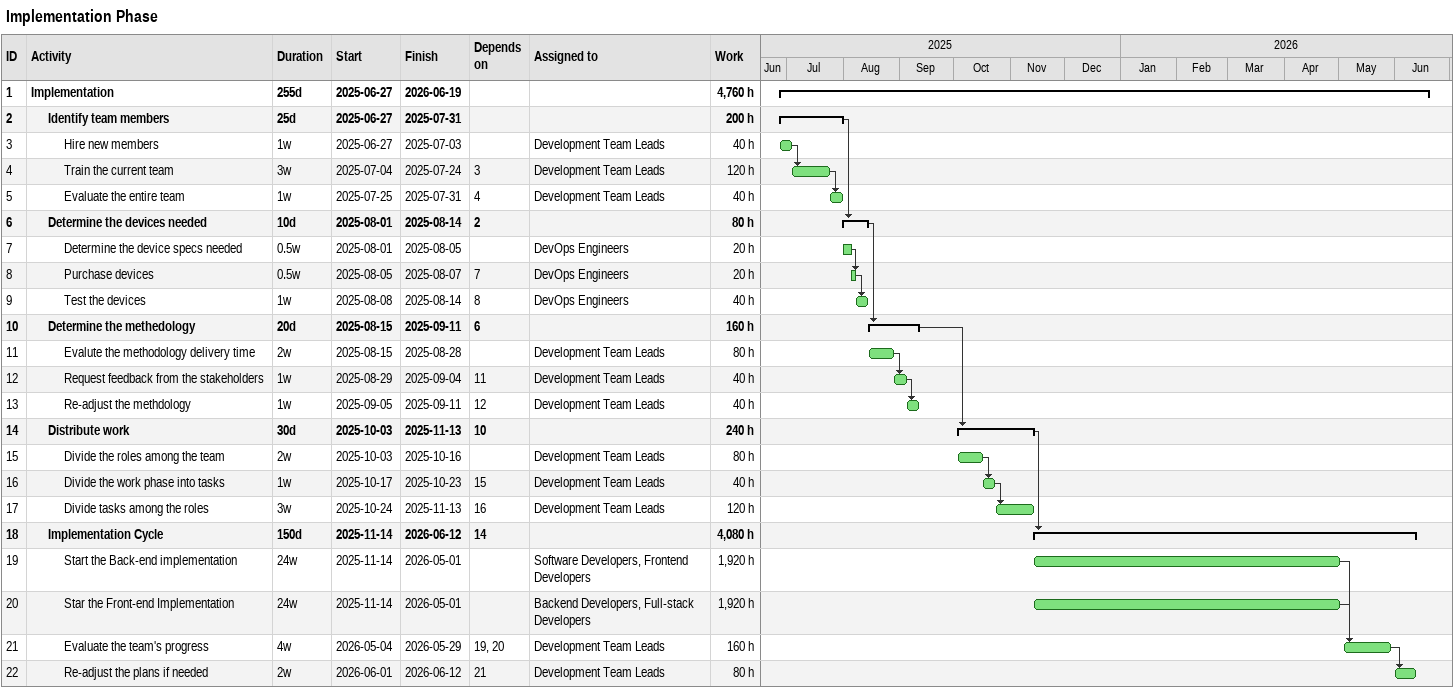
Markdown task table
Implementation Phase

| ID | Level | Task | Duration | Start | Finish | Predecessors | Resources | Work (h) |
|---|---|---|---|---|---|---|---|---|
| 1 | 1 | **Implementation** | 255d | 2025-06-27 | 2026-06-19 |  |  | 4760 |
| 2 | 2 | **Identify team members** | 25d | 2025-06-27 | 2025-07-31 |  |  | 200 |
| 3 | 3 | Hire new members | 1w | 2025-06-27 | 2025-07-03 |  | Development Team Leads | 40 |
| 4 | 3 | Train the current team | 3w | 2025-07-04 | 2025-07-24 | 3 | Development Team Leads | 120 |
| 5 | 3 | Evaluate the entire team | 1w | 2025-07-25 | 2025-07-31 | 4 | Development Team Leads | 40 |
| 6 | 2 | **Determine the devices needed** | 10d | 2025-08-01 | 2025-08-14 | 2 |  | 80 |
| 7 | 3 | Determine the device specs needed | 0.5w | 2025-08-01 | 2025-08-05 |  | DevOps Engineers | 20 |
| 8 | 3 | Purchase devices | 0.5w | 2025-08-05 | 2025-08-07 | 7 | DevOps Engineers | 20 |
| 9 | 3 | Test the devices | 1w | 2025-08-08 | 2025-08-14 | 8 | DevOps Engineers | 40 |
| 10 | 2 | **Determine the methedology** | 20d | 2025-08-15 | 2025-09-11 | 6 |  | 160 |
| 11 | 3 | Evalute the methodology delivery time | 2w | 2025-08-15 | 2025-08-28 |  | Development Team Leads | 80 |
| 12 | 3 | Request feedback from the stakeholders | 1w | 2025-08-29 | 2025-09-04 | 11 | Development Team Leads | 40 |
| 13 | 3 | Re-adjust the methdology | 1w | 2025-09-05 | 2025-09-11 | 12 | Development Team Leads | 40 |
| 14 | 2 | **Distribute work** | 30d | 2025-10-03 | 2025-11-13 | 10 |  | 240 |
| 15 | 3 | Divide the roles among the team | 2w | 2025-10-03 | 2025-10-16 |  | Development Team Leads | 80 |
| 16 | 3 | Divide the work phase into tasks | 1w | 2025-10-17 | 2025-10-23 | 15 | Development Team Leads | 40 |
| 17 | 3 | Divide tasks among the roles | 3w | 2025-10-24 | 2025-11-13 | 16 | Development Team Leads | 120 |
| 18 | 2 | **Implementation Cycle** | 150d | 2025-11-14 | 2026-06-12 | 14 |  | 4080 |
| 19 | 3 | Start the Back-end implementation | 24w | 2025-11-14 | 2026-05-01 |  | Software Developers, Frontend Developers | 1920 |
| 20 | 3 | Star the Front-end Implementation | 24w | 2025-11-14 | 2026-05-01 |  | Backend Developers, Full-stack Developers | 1920 |
| 21 | 3 | Evaluate the team's progress | 4w | 2026-05-04 | 2026-05-29 | 19, 20 | Development Team Leads | 160 |
| 22 | 3 | Re-adjust the plans if needed | 2w | 2026-06-01 | 2026-06-12 | 21 | Development Team Leads | 80 |
